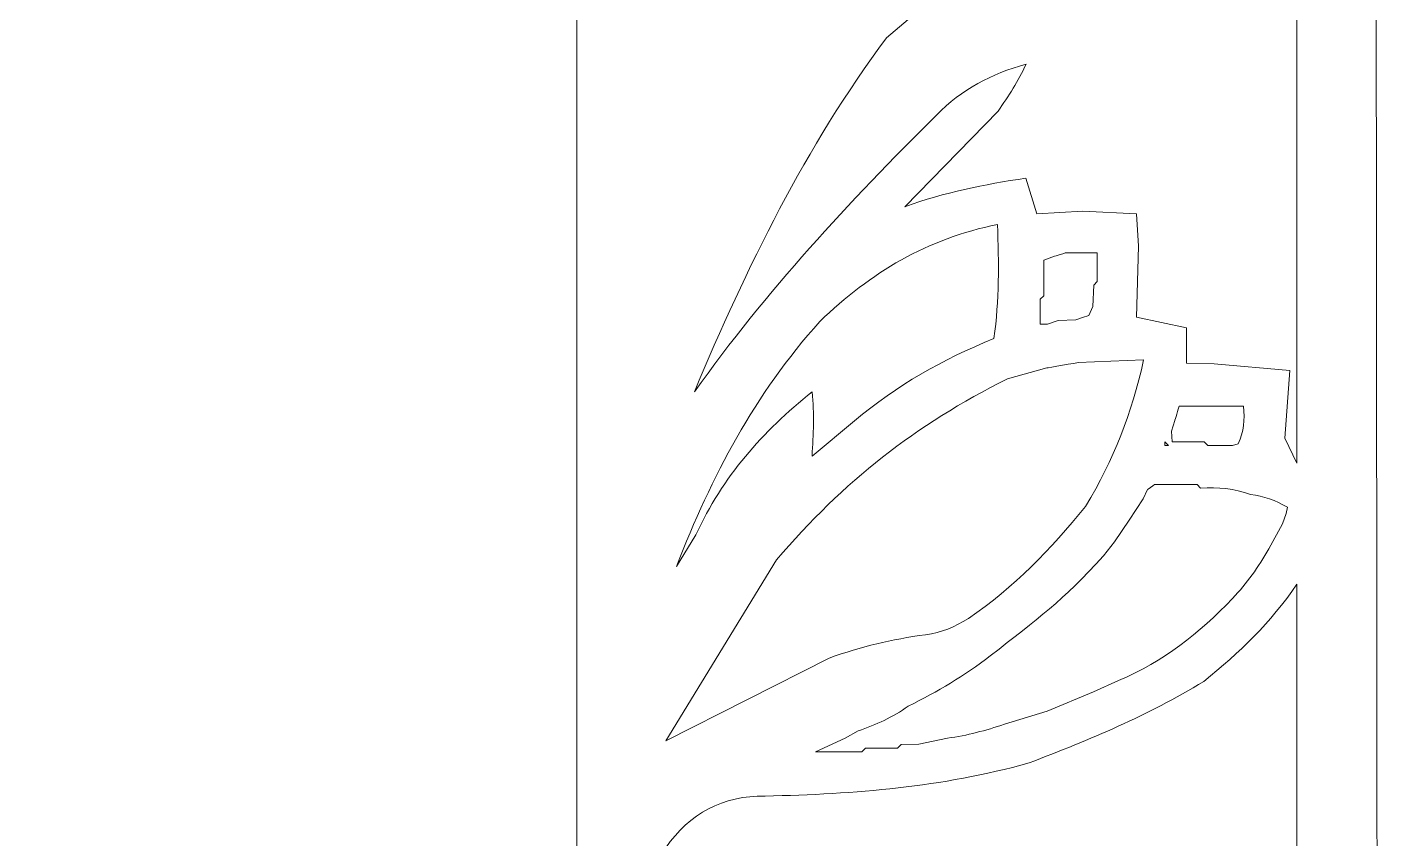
# Model space of a CAD drawing. Header units: centimetres. Extents: x -13.8 to 13.8, y -13.7 to 13.7.
# Drawn here: x -5.298 to -0.942, y -7.266 to -4.648 of the extents above; entities that cross this region are included whole.
import ezdxf

# ---------------------------------------------------------------- set-up
doc = ezdxf.new("R2010")
doc.units = ezdxf.units.CM
doc.header["$MEASUREMENT"] = 0
doc.layers.add('Layer 1', color=7, linetype='Continuous')

msp = doc.modelspace()

# ---------------------------------------------------------------- linework, layer by layer
at = {"layer": 'Layer 1', "color": 7, "lineweight": 0}
msp.add_lwpolyline([(-11.20132, -11.09798), (-3.52684, -11.09798), (-3.52684, -3.4353), (-11.20132, -3.4353), (-11.20132, -11.09798)], close=True, dxfattribs=at)
at = {"layer": 'Layer 1', "lineweight": 0}
msp.add_open_spline([(-13.77439, -0.86164), (-13.77439, -0.86164), (-0.95374, -0.86164), (-0.95374, -0.86164), (-0.95374, -0.86164), (-0.95374, -0.86164), (-0.94194, -13.67105), (-0.94194, -13.67105), (-0.94194, -13.67105), (-0.94194, -13.67105), (-13.77439, -13.67105), (-13.77439, -13.67105), (-13.77439, -13.67105), (-13.77439, -13.67105), (-13.77439, -0.86164), (-13.77439, -0.86164)], degree=3, knots=[0, 0, 0, 0, 0.2, 0.2, 0.2, 0.2, 0.4, 0.4, 0.4, 0.4, 0.6, 0.6, 0.6, 0.6, 1, 1, 1, 1], dxfattribs=at)
at = {"layer": 'Layer 1', "color": 7, "lineweight": 0}
for points, knots in [([(-1.20634, -3.42347), (-1.20634, -3.42347), (-1.20634, -6.05465), (-1.20634, -6.05465), (-1.20634, -6.05465), (-1.20634, -6.05465), (-1.24484, -5.97387), (-1.24484, -5.97387), (-1.24484, -5.97387), (-1.24484, -5.97387), (-1.22941, -5.75575), (-1.22941, -5.75575), (-1.22941, -5.75575), (-1.22941, -5.75575), (-1.47325, -5.73366), (-1.47325, -5.73366), (-1.47325, -5.73366), (-1.47325, -5.73366), (-1.5622, -5.73252), (-1.5622, -5.73252), (-1.5622, -5.73252), (-1.5622, -5.73252), (-1.56239, -5.61785), (-1.56239, -5.61785), (-1.56239, -5.61785), (-1.56239, -5.61785), (-1.72336, -5.58356), (-1.72336, -5.58356), (-1.72336, -5.58356), (-1.72336, -5.58356), (-1.71727, -5.35515), (-1.71727, -5.35515), (-1.71727, -5.35515), (-1.71727, -5.35515), (-1.72317, -5.25019), (-1.72317, -5.25019), (-1.72317, -5.25019), (-1.72317, -5.25019), (-1.89597, -5.24183), (-1.89597, -5.24183), (-1.89597, -5.24183), (-1.89597, -5.24183), (-2.04475, -5.25019), (-2.04475, -5.25019), (-2.04475, -5.25019), (-2.04475, -5.25019), (-2.07923, -5.13552), (-2.07923, -5.13552), (-2.07923, -5.13552), (-2.21504, -5.15571), (-2.34077, -5.18124), (-2.47013, -5.22736), (-2.47013, -5.22736), (-2.47013, -5.22736), (-2.16933, -4.91931), (-2.16933, -4.91931), (-2.16933, -4.91931), (-2.13483, -4.87018), (-2.10416, -4.82274), (-2.07921, -4.76768), (-2.07921, -4.76768), (-2.19142, -4.7993), (-2.28572, -4.84825), (-2.36763, -4.93228), (-2.36763, -4.93228), (-2.65185, -5.21403), (-2.91474, -5.49807), (-3.14773, -5.82459), (-3.14773, -5.82459), (-2.97914, -5.4211), (-2.79054, -5.03555), (-2.5286, -4.68254), (-2.5286, -4.68254), (-2.5286, -4.68254), (-2.45849, -4.62425), (-2.45849, -4.62425), (-2.45849, -4.62425), (-2.21867, -4.49434), (-2.02396, -4.38956), (-1.80529, -4.22306), (-1.80529, -4.22306), (-1.57611, -4.01846), (-1.38656, -3.80473), (-1.24273, -3.53041), (-1.24273, -3.53041), (-1.24273, -3.53041), (-1.20634, -3.42347), (-1.20634, -3.42347)], [0, 0, 0, 0, 0.0434783, 0.0434783, 0.0434783, 0.0434783, 0.0869565, 0.0869565, 0.0869565, 0.0869565, 0.1304348, 0.1304348, 0.1304348, 0.1304348, 0.173913, 0.173913, 0.173913, 0.173913, 0.2173913, 0.2173913, 0.2173913, 0.2173913, 0.2608696, 0.2608696, 0.2608696, 0.2608696, 0.3043478, 0.3043478, 0.3043478, 0.3043478, 0.3478261, 0.3478261, 0.3478261, 0.3478261, 0.3913043, 0.3913043, 0.3913043, 0.3913043, 0.4347826, 0.4347826, 0.4347826, 0.4347826, 0.4782609, 0.4782609, 0.4782609, 0.4782609, 0.5217391, 0.5217391, 0.5217391, 0.5217391, 0.5652174, 0.5652174, 0.5652174, 0.5652174, 0.6086957, 0.6086957, 0.6086957, 0.6086957, 0.6521739, 0.6521739, 0.6521739, 0.6521739, 0.6956522, 0.6956522, 0.6956522, 0.6956522, 0.7391304, 0.7391304, 0.7391304, 0.7391304, 0.7826087, 0.7826087, 0.7826087, 0.7826087, 0.826087, 0.826087, 0.826087, 0.826087, 0.8695652, 0.8695652, 0.8695652, 0.8695652, 0.9130435, 0.9130435, 0.9130435, 0.9130435, 1, 1, 1, 1]), ([(-2.17144, -5.28466), (-2.1661, -5.4102), (-2.16496, -5.52776), (-2.18268, -5.65233), (-2.18268, -5.65233), (-2.34974, -5.72149), (-2.4932, -5.80169), (-2.63168, -5.91847), (-2.63168, -5.91847), (-2.63168, -5.91847), (-2.76865, -6.03145), (-2.76865, -6.03145), (-2.76865, -6.03145), (-2.76407, -5.96001), (-2.76045, -5.89638), (-2.76846, -5.82457), (-2.76846, -5.82457), (-2.92906, -5.95355), (-3.05651, -6.09699), (-3.14279, -6.28577), (-3.14279, -6.28577), (-3.14279, -6.28577), (-3.20526, -6.3875), (-3.20526, -6.3875), (-3.20526, -6.3875), (-3.09154, -6.09413), (-2.95457, -5.83447), (-2.74367, -5.59751), (-2.74367, -5.59751), (-2.57889, -5.43878), (-2.39755, -5.33096), (-2.17144, -5.28466)], [0, 0, 0, 0, 0.1111111, 0.1111111, 0.1111111, 0.1111111, 0.2222222, 0.2222222, 0.2222222, 0.2222222, 0.3333333, 0.3333333, 0.3333333, 0.3333333, 0.4444444, 0.4444444, 0.4444444, 0.4444444, 0.5555556, 0.5555556, 0.5555556, 0.5555556, 0.6666667, 0.6666667, 0.6666667, 0.6666667, 0.7777778, 0.7777778, 0.7777778, 0.7777778, 1, 1, 1, 1]), ([(-1.9531, -5.37668), (-1.9531, -5.37668), (-1.84986, -5.37668), (-1.84986, -5.37668), (-1.84986, -5.37668), (-1.84986, -5.37668), (-1.84986, -5.4687), (-1.84986, -5.4687), (-1.84986, -5.4687), (-1.84986, -5.4687), (-1.8611, -5.48013), (-1.8611, -5.48013), (-1.8611, -5.48013), (-1.8611, -5.48013), (-1.86435, -5.54929), (-1.86435, -5.54929), (-1.86435, -5.54929), (-1.86435, -5.54929), (-1.87729, -5.57805), (-1.87729, -5.57805), (-1.87729, -5.57805), (-1.87729, -5.57805), (-1.89671, -5.58453), (-1.89671, -5.58453), (-1.89671, -5.58453), (-1.89671, -5.58453), (-1.91862, -5.59252), (-1.91862, -5.59252), (-1.91862, -5.59252), (-1.91862, -5.59252), (-1.97596, -5.5948), (-1.97596, -5.5948), (-1.97596, -5.5948), (-1.97596, -5.5948), (-2.01044, -5.6066), (-2.01044, -5.6066), (-2.01044, -5.6066), (-2.01044, -5.6066), (-2.03348, -5.6066), (-2.03348, -5.6066), (-2.03348, -5.6066), (-2.03348, -5.6066), (-2.03348, -5.52582), (-2.03348, -5.52582), (-2.03348, -5.52582), (-2.03348, -5.52582), (-2.02205, -5.51458), (-2.02205, -5.51458), (-2.02205, -5.51458), (-2.02205, -5.51458), (-2.02205, -5.39972), (-2.02205, -5.39972), (-2.02205, -5.39972), (-2.02205, -5.39972), (-1.98699, -5.38734), (-1.98699, -5.38734), (-1.98699, -5.38734), (-1.98702, -5.38734), (-1.95808, -5.37972), (-1.9531, -5.37668)], [0, 0, 0, 0, 0.0625, 0.0625, 0.0625, 0.0625, 0.125, 0.125, 0.125, 0.125, 0.1875, 0.1875, 0.1875, 0.1875, 0.25, 0.25, 0.25, 0.25, 0.3125, 0.3125, 0.3125, 0.3125, 0.375, 0.375, 0.375, 0.375, 0.4375, 0.4375, 0.4375, 0.4375, 0.5, 0.5, 0.5, 0.5, 0.5625, 0.5625, 0.5625, 0.5625, 0.625, 0.625, 0.625, 0.625, 0.6875, 0.6875, 0.6875, 0.6875, 0.75, 0.75, 0.75, 0.75, 0.8125, 0.8125, 0.8125, 0.8125, 0.875, 0.875, 0.875, 0.875, 1, 1, 1, 1]), ([(-1.91082, -5.72987), (-1.91082, -5.72987), (-1.70013, -5.7213), (-1.70013, -5.7213), (-1.70013, -5.7213), (-1.73879, -5.89561), (-1.79538, -6.04134), (-1.88759, -6.19414), (-1.88759, -6.19414), (-2.00112, -6.33321), (-2.11542, -6.45399), (-2.26497, -6.55495), (-2.26497, -6.55495), (-2.30897, -6.58334), (-2.35107, -6.60048), (-2.4029, -6.60771), (-2.4029, -6.60771), (-2.51262, -6.62276), (-2.6092, -6.64544), (-2.71302, -6.68317), (-2.71302, -6.68317), (-2.71302, -6.68317), (-3.23975, -6.95024), (-3.23975, -6.95024), (-3.23975, -6.95024), (-3.23975, -6.95024), (-2.88293, -6.36654), (-2.88293, -6.36654), (-2.88293, -6.36654), (-2.66634, -6.11241), (-2.43716, -5.9322), (-2.13847, -5.78226), (-2.13847, -5.78226), (-2.13847, -5.78226), (-2.01234, -5.74739), (-2.01234, -5.74739), (-2.01234, -5.74739), (-2.01234, -5.74739), (-1.91064, -5.72987), (-1.91082, -5.72987)], [0, 0, 0, 0, 0.0909091, 0.0909091, 0.0909091, 0.0909091, 0.1818182, 0.1818182, 0.1818182, 0.1818182, 0.2727273, 0.2727273, 0.2727273, 0.2727273, 0.3636364, 0.3636364, 0.3636364, 0.3636364, 0.4545455, 0.4545455, 0.4545455, 0.4545455, 0.5454545, 0.5454545, 0.5454545, 0.5454545, 0.6363636, 0.6363636, 0.6363636, 0.6363636, 0.7272727, 0.7272727, 0.7272727, 0.7272727, 0.8181818, 0.8181818, 0.8181818, 0.8181818, 1, 1, 1, 1]), ([(-1.58544, -5.87063), (-1.58544, -5.87063), (-1.37856, -5.87063), (-1.37856, -5.87063), (-1.37856, -5.87063), (-1.37343, -5.91407), (-1.37782, -5.95255), (-1.39571, -5.99255), (-1.39571, -5.99255), (-1.39571, -5.99255), (-1.41418, -5.99713), (-1.41418, -5.99713), (-1.41418, -5.99713), (-1.41418, -5.99713), (-1.49341, -5.99713), (-1.49341, -5.99713), (-1.49341, -5.99713), (-1.49341, -5.99713), (-1.50503, -5.9857), (-1.50503, -5.9857), (-1.50503, -5.9857), (-1.50503, -5.9857), (-1.60845, -5.9857), (-1.60845, -5.9857), (-1.60845, -5.9857), (-1.60845, -5.9857), (-1.61057, -5.9516), (-1.61057, -5.9516), (-1.61057, -5.9516), (-1.61057, -5.9516), (-1.59991, -5.91712), (-1.59991, -5.91712), (-1.59991, -5.91712), (-1.59994, -5.91712), (-1.58753, -5.87674), (-1.58544, -5.87063)], [0, 0, 0, 0, 0.1, 0.1, 0.1, 0.1, 0.2, 0.2, 0.2, 0.2, 0.3, 0.3, 0.3, 0.3, 0.4, 0.4, 0.4, 0.4, 0.5, 0.5, 0.5, 0.5, 0.6, 0.6, 0.6, 0.6, 0.7, 0.7, 0.7, 0.7, 0.8, 0.8, 0.8, 0.8, 1, 1, 1, 1]), ([(-1.66563, -6.12362), (-1.66563, -6.12362), (-1.52789, -6.12362), (-1.52789, -6.12362), (-1.52789, -6.12362), (-1.52789, -6.12362), (-1.51646, -6.13486), (-1.51646, -6.13486), (-1.51646, -6.13486), (-1.46026, -6.13142), (-1.40901, -6.13563), (-1.35567, -6.15526), (-1.35567, -6.15526), (-1.31281, -6.16211), (-1.27434, -6.17336), (-1.23716, -6.19659), (-1.23716, -6.19659), (-1.23716, -6.19659), (-1.24078, -6.21659), (-1.24078, -6.21659), (-1.24078, -6.21659), (-1.24078, -6.21659), (-1.2524, -6.25011), (-1.2524, -6.25011), (-1.2524, -6.25011), (-1.2524, -6.25011), (-1.29659, -6.33068), (-1.29659, -6.33068), (-1.29659, -6.33068), (-1.33107, -6.39069), (-1.36689, -6.44003), (-1.41338, -6.4911), (-1.41338, -6.4911), (-1.52252, -6.6035), (-1.63531, -6.6938), (-1.78065, -6.75552), (-1.78065, -6.75552), (-1.78065, -6.75552), (-1.86143, -6.7919), (-1.86143, -6.7919), (-1.86143, -6.7919), (-1.86143, -6.7919), (-2.01116, -6.85458), (-2.01116, -6.85458), (-2.01116, -6.85458), (-2.01116, -6.85458), (-2.14851, -6.89609), (-2.14851, -6.89609), (-2.14851, -6.89609), (-2.20984, -6.91667), (-2.26813, -6.93287), (-2.33216, -6.94104), (-2.33216, -6.94104), (-2.33216, -6.94104), (-2.42437, -6.9603), (-2.42437, -6.9603), (-2.42437, -6.9603), (-2.42437, -6.9603), (-2.48152, -6.96199), (-2.48152, -6.96199), (-2.48152, -6.96199), (-2.48152, -6.96199), (-2.49295, -6.97342), (-2.49295, -6.97342), (-2.49295, -6.97342), (-2.49295, -6.97342), (-2.59617, -6.97344), (-2.59617, -6.97344), (-2.59617, -6.97344), (-2.59617, -6.97344), (-2.608, -6.98487), (-2.608, -6.98487), (-2.608, -6.98487), (-2.608, -6.98487), (-2.75714, -6.98487), (-2.75714, -6.98487), (-2.75714, -6.98487), (-2.75714, -6.98487), (-2.66229, -6.94161), (-2.66229, -6.94161), (-2.66229, -6.94161), (-2.66229, -6.94161), (-2.61961, -6.9178), (-2.61961, -6.9178), (-2.61961, -6.9178), (-2.56132, -6.89761), (-2.50912, -6.87457), (-2.45864, -6.83798), (-2.45864, -6.83798), (-2.36379, -6.79054), (-2.27825, -6.7412), (-2.19422, -6.67587), (-2.19422, -6.67587), (-2.03915, -6.55376), (-1.96353, -6.50119), (-1.8296, -6.35337), (-1.8296, -6.35337), (-1.8296, -6.35337), (-1.79417, -6.30765), (-1.79417, -6.30765), (-1.79417, -6.30765), (-1.79417, -6.30765), (-1.74636, -6.2387), (-1.74636, -6.2387), (-1.74636, -6.2387), (-1.74636, -6.2387), (-1.70217, -6.16975), (-1.70217, -6.16975), (-1.70217, -6.16975), (-1.70217, -6.16975), (-1.68807, -6.13985), (-1.68807, -6.13985), (-1.68807, -6.13985), (-1.68812, -6.13982), (-1.66984, -6.12762), (-1.66563, -6.12362)], [0, 0, 0, 0, 0.0333333, 0.0333333, 0.0333333, 0.0333333, 0.0666667, 0.0666667, 0.0666667, 0.0666667, 0.1, 0.1, 0.1, 0.1, 0.1333333, 0.1333333, 0.1333333, 0.1333333, 0.1666667, 0.1666667, 0.1666667, 0.1666667, 0.2, 0.2, 0.2, 0.2, 0.2333333, 0.2333333, 0.2333333, 0.2333333, 0.2666667, 0.2666667, 0.2666667, 0.2666667, 0.3, 0.3, 0.3, 0.3, 0.3333333, 0.3333333, 0.3333333, 0.3333333, 0.3666667, 0.3666667, 0.3666667, 0.3666667, 0.4, 0.4, 0.4, 0.4, 0.4333333, 0.4333333, 0.4333333, 0.4333333, 0.4666667, 0.4666667, 0.4666667, 0.4666667, 0.5, 0.5, 0.5, 0.5, 0.5333333, 0.5333333, 0.5333333, 0.5333333, 0.5666667, 0.5666667, 0.5666667, 0.5666667, 0.6, 0.6, 0.6, 0.6, 0.6333333, 0.6333333, 0.6333333, 0.6333333, 0.6666667, 0.6666667, 0.6666667, 0.6666667, 0.7, 0.7, 0.7, 0.7, 0.7333333, 0.7333333, 0.7333333, 0.7333333, 0.7666667, 0.7666667, 0.7666667, 0.7666667, 0.8, 0.8, 0.8, 0.8, 0.8333333, 0.8333333, 0.8333333, 0.8333333, 0.8666667, 0.8666667, 0.8666667, 0.8666667, 0.9, 0.9, 0.9, 0.9, 0.9333333, 0.9333333, 0.9333333, 0.9333333, 1, 1, 1, 1]), ([(-1.20634, -6.44517), (-1.20634, -6.44517), (-1.20634, -8.08768), (-1.20634, -8.08768), (-1.20634, -8.08768), (-1.34771, -7.90901), (-1.50543, -7.76669), (-1.71347, -7.66895), (-1.71347, -7.66895), (-2.04436, -7.5215), (-2.36157, -7.43731), (-2.72444, -7.42339), (-2.72444, -7.42339), (-2.84218, -7.42225), (-2.92941, -7.42167), (-3.04601, -7.40072), (-3.04601, -7.40072), (-3.11478, -7.36987), (-3.17801, -7.33825), (-3.23974, -7.29499), (-3.23974, -7.29499), (-3.16449, -7.18336), (-3.05495, -7.12582), (-2.91989, -7.12809), (-2.91989, -7.12809), (-2.62729, -7.12124), (-2.35334, -7.1001), (-2.06949, -7.02122), (-2.06949, -7.02122), (-1.87118, -6.94502), (-1.68907, -6.86959), (-1.50675, -6.75833), (-1.50675, -6.75833), (-1.39131, -6.66406), (-1.29074, -6.56939), (-1.20634, -6.44517)], [0, 0, 0, 0, 0.1, 0.1, 0.1, 0.1, 0.2, 0.2, 0.2, 0.2, 0.3, 0.3, 0.3, 0.3, 0.4, 0.4, 0.4, 0.4, 0.5, 0.5, 0.5, 0.5, 0.6, 0.6, 0.6, 0.6, 0.7, 0.7, 0.7, 0.7, 0.8, 0.8, 0.8, 0.8, 1, 1, 1, 1])]:
    msp.add_open_spline(points, degree=3, knots=knots, dxfattribs=at)
at = {"layer": 'Layer 1', "color": 9, "lineweight": 0}
msp.add_open_spline([(-1.63137, -5.9857), (-1.63137, -5.9857), (-1.61991, -5.99713), (-1.61991, -5.99713), (-1.61991, -5.99713), (-1.61991, -5.99713), (-1.63137, -5.99713), (-1.63137, -5.99713), (-1.63137, -5.99713), (-1.63137, -5.99713), (-1.63137, -5.9857), (-1.63137, -5.9857)], degree=3, knots=[0, 0, 0, 0, 0.25, 0.25, 0.25, 0.25, 0.5, 0.5, 0.5, 0.5, 1, 1, 1, 1], dxfattribs=at)

doc.saveas('drawing.dxf')
